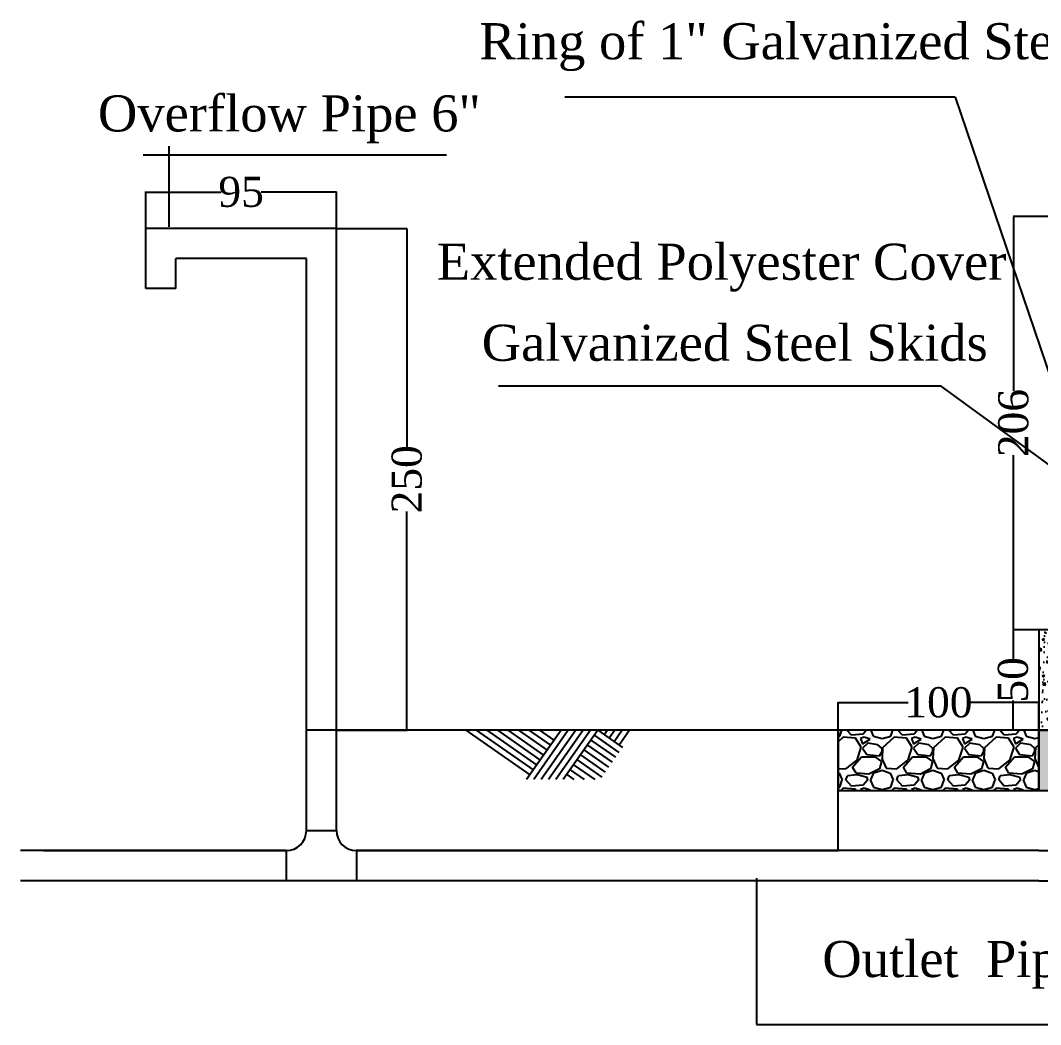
# Model space of a CAD drawing. Header units: centimetres. Extents: x 8566 to 24071, y 9487 to 14021.
# Drawn here: x 20351 to 20859, y 9663 to 10164 of the extents above; entities that cross this region are included whole.
import ezdxf

# ---------------------------------------------------------------- set-up
doc = ezdxf.new("R2010")
doc.units = ezdxf.units.CM
doc.layers.get('0').update_dxf_attribs({"linetype": 'CONTINUOUS'})
doc.layers.get('DEFPOINTS').update_dxf_attribs({"linetype": 'CONTINUOUS'})
doc.styles.add('style2', font='times.ttf', dxfattribs={"height": 15})
doc.styles.add('style3', font='times.ttf', dxfattribs={"height": 25})
doc.dimstyles.get("Standard").update_dxf_attribs({"dimtxt": 15, "dimasz": 0.18, "dimexe": 0.18, "dimexo": 0.0625, "dimgap": 0.09, "dimtad": 0, "dimdec": 0, "dimzin": 0, "dimdsep": 46, "dimtxsty": 'style2', "dimcen": 0.09, "dimadec": 0, "dimazin": 0, "dimtfac": 1, "dimtdec": 0, "dimtofl": 0, "dimtmove": 0, "dimatfit": 3, "dimfxl": 1, "dimtolj": 1, "dimtzin": 0, "dimarcsym": 0})

# ---------------------------------------------------------------- blocks, each defined once
blk = doc.blocks.new('*D35')
at = {"color": 0, "lineweight": -2, "transparency": 16777216}
for p, q in [((20413.07, 10060.19), (20413.07, 10078.46)), ((20413.25, 10078.28), (20450.57, 10078.28)), ((20507.89, 10078.28), (20470.57, 10078.28)), ((20508.07, 10060.19), (20508.07, 10078.46))]:
    blk.add_line(p, q, dxfattribs=at)
at = {"color": 0, "transparency": 16777216}
for points in [[(20413.25, 10078.31), (20413.25, 10078.25), (20413.07, 10078.28)], [(20507.89, 10078.31), (20507.89, 10078.25), (20508.07, 10078.28)]]:
    blk.add_solid(points, dxfattribs=at)
at = {"layer": 'DEFPOINTS', "color": 0, "transparency": 16777216}
for p in [(20508.07, 10078.28), (20413.07, 10060.13), (20508.07, 10060.13)]:
    blk.add_point(p, dxfattribs=at)
at = {"color": 0, "transparency": 16777216, "insert": (20460.57, 10078.28), "char_height": 15, "attachment_point": 5, "style": 'style2'}
blk.add_mtext('\\A1;95', dxfattribs=at)
blk = doc.blocks.new('*D36')
at = {"color": 0, "lineweight": -2, "transparency": 16777216}
for p, q in [((20758.07, 9810.19), (20758.07, 9824.11)), ((20758.25, 9823.93), (20793.06, 9823.93)), ((20857.89, 9823.93), (20823.08, 9823.93)), ((20858.07, 9810.19), (20858.07, 9824.11))]:
    blk.add_line(p, q, dxfattribs=at)
at = {"color": 0, "transparency": 16777216}
for points in [[(20758.25, 9823.96), (20758.25, 9823.9), (20758.07, 9823.93)], [(20857.89, 9823.96), (20857.89, 9823.9), (20858.07, 9823.93)]]:
    blk.add_solid(points, dxfattribs=at)
at = {"layer": 'DEFPOINTS', "color": 0, "transparency": 16777216}
for p in [(20758.07, 9823.93), (20758.07, 9810.13), (20858.07, 9810.13)]:
    blk.add_point(p, dxfattribs=at)
at = {"color": 0, "transparency": 16777216, "insert": (20808.07, 9823.93), "char_height": 15, "attachment_point": 5, "style": 'style2'}
blk.add_mtext('\\A1;100', dxfattribs=at)
blk = doc.blocks.new('*D38')
at = {"color": 0, "lineweight": -2, "transparency": 16777216}
for p, q in [((20508.13, 10060.13), (20543.34, 10060.13)), ((20543.16, 10059.95), (20543.16, 9951.2)), ((20543.16, 9810.31), (20543.16, 9919.06)), ((20508.13, 9810.13), (20543.34, 9810.13))]:
    blk.add_line(p, q, dxfattribs=at)
at = {"color": 0, "transparency": 16777216}
for points in [[(20543.13, 10059.95), (20543.19, 10059.95), (20543.16, 10060.13)], [(20543.13, 9810.31), (20543.19, 9810.31), (20543.16, 9810.13)]]:
    blk.add_solid(points, dxfattribs=at)
at = {"layer": 'DEFPOINTS', "color": 0, "transparency": 16777216}
for p in [(20508.07, 10060.13), (20508.07, 9810.13), (20543.16, 9810.13)]:
    blk.add_point(p, dxfattribs=at)
at = {"color": 0, "transparency": 16777216, "insert": (20543.16, 9935.13), "char_height": 15, "attachment_point": 5, "rotation": 90, "style": 'style2'}
blk.add_mtext('\\A1;250', dxfattribs=at)
blk = doc.blocks.new('*D55')
at = {"color": 0, "lineweight": -2, "ltscale": 20, "transparency": 16777216}
for p, q in [((20858.01, 9860.19), (20845.09, 9860.19)), ((20845.27, 9860.01), (20845.27, 9845.43)), ((20845.27, 9810.37), (20845.27, 9824.95)), ((20858.01, 9810.19), (20845.09, 9810.19))]:
    blk.add_line(p, q, dxfattribs=at)
at = {"color": 0, "ltscale": 20, "transparency": 16777216}
for points in [[(20845.24, 9860.01), (20845.3, 9860.01), (20845.27, 9860.19)], [(20845.24, 9810.37), (20845.3, 9810.37), (20845.27, 9810.19)]]:
    blk.add_solid(points, dxfattribs=at)
at = {"layer": 'DEFPOINTS', "color": 0, "ltscale": 20, "transparency": 16777216}
for p in [(20845.27, 9860.19), (20858.07, 9860.19), (20858.07, 9810.19)]:
    blk.add_point(p, dxfattribs=at)
at = {"color": 0, "ltscale": 20, "transparency": 16777216, "insert": (20845.27, 9835.19), "char_height": 15, "attachment_point": 5, "rotation": 90, "style": 'style2'}
blk.add_mtext('\\A1;50', dxfattribs=at)
blk = doc.blocks.new('*D56')
at = {"color": 0, "lineweight": -2, "ltscale": 20, "transparency": 16777216}
for p, q in [((20866.51, 10066.13), (20845.28, 10066.13)), ((20845.46, 10065.95), (20845.46, 9979.19)), ((20845.46, 9860.37), (20845.46, 9947.12)), ((20858.01, 9860.19), (20845.28, 9860.19))]:
    blk.add_line(p, q, dxfattribs=at)
at = {"color": 0, "ltscale": 20, "transparency": 16777216}
for points in [[(20845.43, 10065.95), (20845.49, 10065.95), (20845.46, 10066.13)], [(20845.43, 9860.37), (20845.49, 9860.37), (20845.46, 9860.19)]]:
    blk.add_solid(points, dxfattribs=at)
at = {"layer": 'DEFPOINTS', "color": 0, "ltscale": 20, "transparency": 16777216}
for p in [(20866.57, 10066.13), (20845.46, 9860.19), (20858.07, 9860.19)]:
    blk.add_point(p, dxfattribs=at)
at = {"color": 0, "ltscale": 20, "transparency": 16777216, "insert": (20845.46, 9963.16), "char_height": 15, "attachment_point": 5, "rotation": 90, "style": 'style2'}
blk.add_mtext('\\A1;206', dxfattribs=at)

msp = doc.modelspace()

# ---------------------------------------------------------------- hatches: boundary and pattern name
at = {"ltscale": 500}
h = msp.add_hatch(dxfattribs=at)
h.set_pattern_fill('CONCRETE_C', scale=1.5, pattern_type=2)
h.set_pattern_definition([(50, (-457.163, -24.5315), (10.7589027, -0.941282), [1.125, -12.375]), (355, (-457.163, -24.532), (-2.08127, 11.282882), [0.9, -9.9]), (100.4514, (-456.267, -24.61), (8.6776407, 10.341593), [0.956103, -10.5171317]), (46.1842, (-457.163, -21.532), (16.008616, -2.482785), [1.6875, -18.5625]), (96.6356, (-455.829, -21.738), (14.019941, 14.611768), [1.434154, -15.775695]), (351.1842, (-457.163, -21.532), (14.019929, 14.611779), [1.35, -14.85]), (21, (-455.663, -22.2815), (8.9536058, -6.0392834), [1.125, -12.375]), (326, (-455.663, -22.282), (3.64973, 10.8772507), [0.9, -9.9]), (71.4514, (-454.917, -22.785), (12.6033394, 4.8379575), [0.956103, -10.5171317]), (37.5, (-457.163, -24.5315), (0.1823978, 4.9934078), [0, -9.78, 0, -10.05, 0, -9.9375]), (7.5, (-457.163, -24.5315), (3.9460431, 5.9161757), [0, -5.73, 0, -9.555, 0, -3.7875]), (327.5, (-460.508, -24.5315), (8.00733654, -0.3383231), [0, -3.75, 0, -11.7, 0, -15.525]), (317.5, (-462.008, -24.5315), (8.7477925, 1.5015747), [0, -4.875, 0, -7.77, 0, -11.025])])
h.paths.add_polyline_path([(20883.07, 9860.19), (20858.07, 9860.19), (20858.07, 9810.13), (20883.07, 9810.13)])
h = msp.add_hatch()
h.set_pattern_fill('GRAVEL')
h.set_pattern_definition([(228.0127875, (-487.1221, 234.7766), (-203.20000002, -228.59999999), [3.417214, -338.304836]), (184.969741, (-489.4081, 232.2366), (304.79999988, 25.400001447), [5.864047, -580.54049]), (132.510447, (-495.2501, 231.7286), (254.00000011, -279.3999999), [4.134815, -409.347228]), (267.273689, (-505.1561, 225.3786), (25.400000053, 508), [5.340045, -528.664374]), (292.833654, (-505.4101, 220.0446), (-127.00000001, 304.799999996), [5.236337, -518.398077]), (357.273689, (-503.3781, 215.2186), (-508, 25.400000053), [5.340045, -528.664374]), (37.6942405, (-498.0441, 214.9646), (-330.199999985, -254.00000002), [7.061937, -699.131153]), (72.2553284, (-492.4561, 219.2826), (177.800000048, 558.799999985), [6.667195, -660.052566]), (121.4295656, (-490.4241, 225.6326), (-203.20000003, 330.19999998), [5.35813, -530.455457]), (175.236358, (-493.2181, 230.2046), (279.4, -25.40000004), [6.117133, -299.73937]), (222.3974378, (-499.3141, 230.7126), (-304.79999999, -279.40000001), [7.91078, -783.167725]), (138.814075, (-480.0101, 225.1246), (-177.8, 152.40000001), [2.700045, -267.305658]), (171.4692344, (-482.0421, 226.9026), (330.20000001, -50.79999994), [5.13682, -508.54639]), (225, (-487.122, 227.665), (-4e-15, -25.4), [3.592093, -32.32893]), (203.19859, (-488.9, 230.7126), (127, 50.8), [1.934413, -191.506224]), (291.80141, (-490.678, 229.9506), (-25.4, 76.2), [2.735656, -134.04753]), (30.963757, (-489.662, 227.4106), (76.2, 50.8), [4.443197, -143.662982]), (161.56505, (-485.852, 229.697), (50.8, -25.4), [3.212871, -77.10898]), (16.38954, (-505.4101, 229.9506), (254, 76.2), [4.50088, -445.588267]), (70.346176, (-501.0921, 231.2206), (-101.60000001, -279.4), [3.77599, -373.822157]), (293.19859, (-485.852, 234.7766), (-50.8, 127), [3.8688, -189.571836]), (343.61046, (-484.3281, 231.2206), (-254.000000005, 76.19999998), [4.50088, -445.588267]), (339.443955, (-505.41, 214.2026), (-127, 50.8), [4.340352, -212.677343]), (294.775141, (-501.3461, 212.6786), (-127.00000015, 279.39999993), [3.63672, -360.035934]), (66.80141, (-485.598, 209.3766), (50.8, 127), [3.8688, -189.571836]), (17.354025, (-484.0741, 212.9326), (-330.19999999, -101.60000002), [4.257827, -421.52376]), (69.443955, (-498.044, 209.3766), (-50.8, -127), [2.170176, -214.84752]), (101.309932, (-487.122, 209.3766), (-25.4, 101.6), [1.295146, -128.21995]), (165.963757, (-487.376, 210.6466), (76.2, -25.4), [5.236337, -99.490546]), (186.009006, (-492.4561, 211.9166), (254, 25.40000001), [4.85267, -480.413649]), (303.690068, (-489.662, 225.1246), (-25.4, 50.8), [3.66324, -87.917764]), (353.1572266, (-487.6301, 222.0766), (431.800000003, -50.799999977), [6.395568, -633.16009]), (60.945396, (-481.2801, 221.3146), (-101.6, -177.8), [2.615082, -258.893923]), (90, (-480.01, 223.6), (-25.4, 25.4), [1.524, -23.876]), (120.256437, (-492.9641, 212.6786), (101.59999999, -177.8), [3.52867, -349.339408]), (48.0127875, (-494.7421, 215.7266), (203.20000002, 228.59999999), [6.83443, -334.887622]), (0, (-490.17, 220.807), (25.4, 25.4), [6.604, -18.796]), (325.3048465, (-483.5661, 220.8066), (254.0000001, -177.79999986), [4.016096, -397.593167]), (254.054604, (-480.264, 218.5206), (-25.4, -101.6), [3.69829, -181.2165]), (207.6459754, (-481.2801, 214.9646), (-482.60000002, -253.999999966), [6.02145, -596.124644]), (175.4260787, (-486.6141, 212.1706), (-330.2, 25.4), [6.370295, -630.658465])])
h.paths.add_polyline_path([(20858.07, 9810.13), (20758.07, 9810.13), (20758.07, 9780.13), (20858.07, 9780.13)])
h = msp.add_hatch()
h.set_pattern_fill('GRAVEL', scale=0.9)
h.paths.add_polyline_path([(21215.07, 9810.13), (20858.07, 9810.13), (20858.07, 9780.13), (21215.07, 9780.13)])

# ---------------------------------------------------------------- linework, layer by layer
at = {"color": 7}
for p, q in [((20816.33, 10125.56), (20621.84, 10125.56)), ((20424.59, 10101.1), (20424.59, 10060.86)), ((20411.8, 10096.84), (20562.99, 10096.84)), ((20413.07, 10030.13), (20413.07, 10060.13)), ((20508.07, 10060.13), (20413.07, 10060.13)), ((20508.07, 9760.13), (20508.07, 10060.13)), ((20428.07, 10030.13), (20428.07, 10045.13)), ((20493.07, 10045.13), (20428.07, 10045.13)), ((20493.07, 9760.13), (20493.07, 10045.13)), ((20428.07, 10030.13), (20413.07, 10030.13)), ((20809.49, 9981.62), (20588.86, 9981.62)), ((20873.07, 9935.13), (20809.49, 9981.62)), ((20572.52, 9810.13), (20604.45, 9787.86)), ((20577.76, 9810.13), (20606.17, 9790.32)), ((20858.07, 9810.13), (20583.01, 9810.13)), ((20583.01, 9810.13), (20607.88, 9792.78)), ((20588.25, 9810.13), (20609.6, 9795.24)), ((20593.5, 9810.13), (20611.31, 9797.7)), ((20598.74, 9810.13), (20613.03, 9800.16)), ((20619.98, 9810.13), (20602.85, 9785.56)), ((20603.99, 9810.13), (20614.75, 9802.62)), ((20623.63, 9810.13), (20606.51, 9785.56)), ((20609.23, 9810.13), (20616.46, 9805.09)), ((20627.29, 9810.13), (20610.16, 9785.56)), ((20630.95, 9810.13), (20613.82, 9785.56)), ((20634.61, 9810.13), (20617.48, 9785.56)), ((20638.26, 9810.13), (20621.13, 9785.56)), ((20636.55, 9807.67), (20648.85, 9799.09)), ((20638.26, 9810.13), (20650.57, 9801.55)), ((20643.15, 9810.13), (20641.55, 9807.84)), ((20646.8, 9810.13), (20644.01, 9806.12)), ((20650.46, 9810.13), (20646.47, 9804.4)), ((20654.12, 9810.13), (20648.93, 9802.69)), ((20633.12, 9802.74), (20645.42, 9794.16)), ((20634.83, 9805.2), (20647.14, 9796.63)), ((20629.68, 9797.82), (20641.99, 9789.24)), ((20631.4, 9800.28), (20643.7, 9791.7)), ((20626.25, 9792.9), (20636.78, 9785.56)), ((20627.97, 9795.36), (20640.27, 9786.78)), ((20627.97, 9795.36), (20640.27, 9786.78)), ((20622.82, 9787.98), (20626.29, 9785.56)), ((20624.54, 9790.44), (20631.54, 9785.56)), ((20493.07, 9760.13), (20508.07, 9760.13)), ((20483.07, 9750.13), (20350.57, 9750.13)), ((20483.07, 9750.13), (20483.07, 9735.13)), ((20858.07, 9750.13), (20518.07, 9750.13)), ((20518.07, 9750.13), (20518.07, 9735.13)), ((20717.38, 9736.32), (20717.38, 9663.43)), ((20458.07, 9735.13), (20350.57, 9735.13)), ((20858.07, 9735.13), (20458.07, 9735.13)), ((20717.38, 9663.43), (20932.6, 9663.43))]:
    msp.add_line(p, q, dxfattribs=at)
at = {"color": 7, "ltscale": 20}
for p, q in [((20816.33, 10125.56), (20864.47, 9984.33)), ((20858.07, 9750.13), (21215.07, 9750.13)), ((20858.07, 9735.13), (21215.07, 9735.13))]:
    msp.add_line(p, q, dxfattribs=at)
at = {"color": 7, "ltscale": 100}
for points in [[(20858.07, 9810.19), (20883.07, 9810.19), (20883.07, 9860.19), (20858.07, 9860.19)], [(20858.07, 9810.13), (20883.07, 9810.13), (20883.07, 9860.19), (20858.07, 9860.19)], [(20858.07, 9810.13), (20883.07, 9810.13), (20883.07, 9860.19), (20858.07, 9860.19)]]:
    msp.add_lwpolyline(points, close=True, dxfattribs=at)
at = {"color": 7}
for points in [[(20518.07, 9750.13), (20758.07, 9750.13), (20758.07, 9810.13), (20493.07, 9810.13)], [(20362.12, 9750.13), (20483.07, 9750.13)]]:
    msp.add_lwpolyline(points, dxfattribs=at)
msp.add_lwpolyline([(20858.07, 9810.13), (20758.07, 9810.13), (20758.07, 9780.13), (20858.07, 9780.13)], close=True, dxfattribs=at)
at = {"color": 7, "ltscale": 20}
msp.add_lwpolyline([(20858.07, 9780.13), (21215.07, 9780.13), (21215.07, 9810.13), (20858.07, 9810.13)], close=True, dxfattribs=at)
at = {"color": 7}
for centre, start, end in [((20483.07, 9760.13), 270, 0), ((20518.07, 9760.13), 180, 270)]:
    msp.add_arc(centre, 10, start, end, dxfattribs=at)

# ---------------------------------------------------------------- texts
at = {"color": 7, "style": 'style3'}
for s, p in [('Ring of 1" Galvanized Steel Pipe  3.25 mm', (20579.25, 10144.43)), ('Overflow Pipe 6"', (20389.2, 10108.46)), ('Extended Polyester Cover ', (20558.04, 10034.54)), ('Galvanized Steel Skids', (20580.48, 9994.17)), ('Outlet  Pipe 6"', (20750.21, 9687.12))]:
    msp.add_text(s, height=18, dxfattribs=at).set_placement(p)

# ---------------------------------------------------------------- dimensions: what is measured, and where the dimension line sits
at = {"color": 7}
for base, p1, p2, picture, middle in [((20508.07, 10078.28), (20413.07, 10060.13), (20508.07, 10060.13), '*D35', (20460.57, 10078.28)), ((20758.07, 9823.93), (20858.07, 9810.13), (20758.07, 9810.13), '*D36', (20808.07, 9823.93))]:
    dim = msp.add_linear_dim(base=base, p1=p1, p2=p2, dimstyle='Standard', dxfattribs=at)
    dim.commit()
    dim.dimension.update_dxf_attribs({"geometry": picture, "text_midpoint": middle})
at = {"color": 7, "ltscale": 20}
for base, p1, picture, middle in [((20845.46, 9860.19), (20866.57, 10066.13), '*D56', (20845.46, 9963.16)), ((20845.27, 9860.19), (20858.07, 9810.19), '*D55', (20845.27, 9835.19))]:
    dim = msp.add_linear_dim(base=base, p1=p1, p2=(20858.07, 9860.19), angle=90, dimstyle='Standard', dxfattribs=at)
    dim.commit()
    dim.dimension.update_dxf_attribs({"geometry": picture, "text_midpoint": middle})
at = {"color": 7}
dim = msp.add_linear_dim(base=(20543.16, 9810.13), p1=(20508.07, 10060.13), p2=(20508.07, 9810.13), angle=90, dimstyle='Standard', dxfattribs=at)
dim.commit()
dim.dimension.update_dxf_attribs({"geometry": '*D38', "text_midpoint": (20543.16, 9935.13)})

doc.saveas('drawing.dxf')
